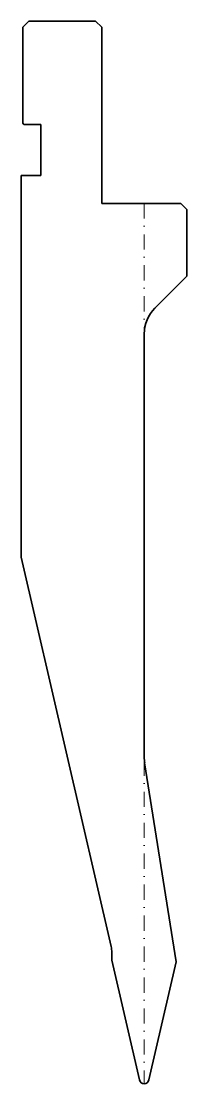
# Model space of a CAD drawing. Header units: millimetres. Extents: x -20 to 7, y 0 to 175.
import ezdxf

# ---------------------------------------------------------------- set-up
doc = ezdxf.new("R2010")
doc.units = ezdxf.units.MM
doc.header["$LTSCALE"] = 5
doc.linetypes.add('AUSGEZOGEN', pattern=[0])
doc.linetypes.add('DASHDOT', pattern=[1, 0.5, -0.25, 0, -0.25])
doc.layers.add('2', color=7, linetype='Continuous')
doc.layers.add('5', color=3, linetype='Continuous', true_color=0x00ff00)

msp = doc.modelspace()

# ---------------------------------------------------------------- linework, layer by layer
at = {"layer": '2', "color": 7, "linetype": 'AUSGEZOGEN', "lineweight": 35}
for p, q in [((-19, 175), (-20, 174)), ((-20, 174), (-20, 158.2)), ((-8, 175), (-19, 175)), ((-7, 174), (-8, 175)), ((-7, 145), (-7, 174)), ((-20, 158.2), (-19.8, 158)), ((-19.8, 158), (-17, 158)), ((-17, 158), (-17, 149.6)), ((-17, 149.6), (-20.25, 149.6)), ((-20.25, 149.6), (-20.25, 86.73)), ((6, 145), (-7, 145)), ((7, 144), (6, 145)), ((7, 133), (7, 144)), ((1.76, 127.76), (7, 133)), ((0, 53.79), (0, 123.51)), ((-20.25, 86.73), (-5.44, 22.59)), ((5.27, 20.06), (0.07, 52.86)), ((-5.34, 21.67), (-5.34, 20.36)), ((-5.34, 20.36), (-0.78, 0.62)), ((0.78, 0.62), (5.27, 20.06))]:
    msp.add_line(p, q, dxfattribs=at)
for centre, radius, start, end in [((6, 123.51), 6, 135, 180), ((6, 53.79), 6, 180, 189), ((-9.44, 21.67), 4.1, 0, 13), ((0, 0.8), 0.8, 193, 347)]:
    msp.add_arc(centre, radius, start, end, dxfattribs=at)
at = {"layer": '5', "color": 3, "linetype": 'DASHDOT', "lineweight": 18, "true_color": 0x00ff00}
msp.add_line((0, 145), (0, 0), dxfattribs=at)

doc.saveas('drawing.dxf')
